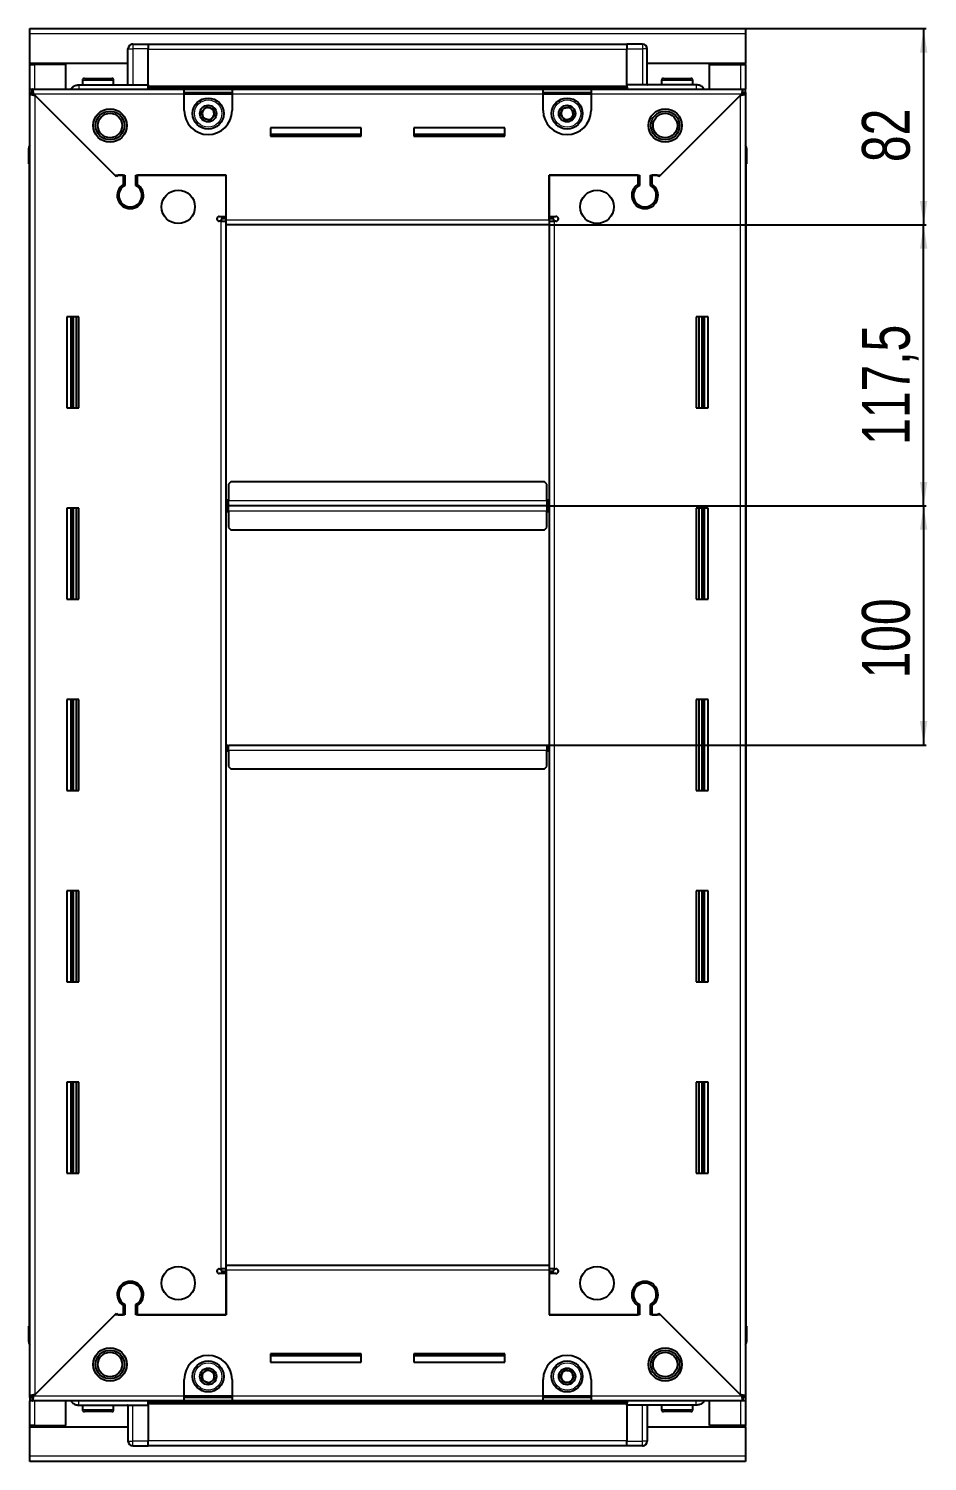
# Model space of a CAD drawing. Header units: millimetres. Extents: x 1014 to 3205, y -921 to 1134.
# Drawn here: x 2829 to 3205, y 394 to 993 of the extents above; entities that cross this region are included whole.
import ezdxf

# ---------------------------------------------------------------- set-up
doc = ezdxf.new("R2010")
doc.units = ezdxf.units.MM
doc.layers.add('FORMAT', color=7, linetype='Continuous')
doc.styles.add('SLDTEXTSTYLE0', font='TXT', dxfattribs={"width": 0.75})
doc.dimstyles.new('SLDDIMSTYLE0', dxfattribs={"dimtxt": 20, "dimasz": 10, "dimexe": 0, "dimexo": 0.0625, "dimgap": 5, "dimtad": 2, "dimdec": 1, "dimrnd": 1e-09, "dimzin": 12, "dimdsep": 46, "dimtxsty": 'SLDTEXTSTYLE0', "dimsah": 1, "dimcen": 0.09, "dimadec": 0, "dimazin": 3, "dimtfac": 1, "dimtofl": 0, "dimtmove": 0, "dimatfit": 3, "dimfxl": 0, "dimfrac": 2, "dimtolj": 1, "dimtzin": 12, "dimarcsym": 0})

# ---------------------------------------------------------------- blocks, each defined once
blk = doc.blocks.new('_D_5')
at = {"layer": 'FORMAT'}
for p, q in [((3128.5, 993.07), (3203.99, 993.07)), ((3202.99, 993.07), (3202.99, 911.07)), ((3046.5, 911.07), (3203.99, 911.07))]:
    blk.add_line(p, q, dxfattribs=at)
for points in [[(3202.99, 993.07), (3201.45, 983.07), (3204.53, 983.07)], [(3202.99, 911.07), (3204.53, 921.07), (3201.45, 921.07)]]:
    blk.add_solid(points, dxfattribs=at)
at = {"layer": 'FORMAT', "insert": (3177.21, 937.29), "char_height": 20, "attachment_point": 1, "rotation": 90, "style": 'SLDTEXTSTYLE0'}
blk.add_mtext('82', dxfattribs=at)
blk = doc.blocks.new('_D_6')
at = {"layer": 'FORMAT'}
for p, q in [((3046.5, 911.07), (3203.99, 911.07)), ((3202.99, 793.57), (3202.99, 911.07)), ((3045.5, 793.57), (3203.99, 793.57))]:
    blk.add_line(p, q, dxfattribs=at)
for points in [[(3202.99, 911.07), (3201.45, 901.07), (3204.53, 901.07)], [(3202.99, 793.57), (3204.53, 803.57), (3201.45, 803.57)]]:
    blk.add_solid(points, dxfattribs=at)
at = {"layer": 'FORMAT', "insert": (3177.21, 819.07), "char_height": 20, "attachment_point": 1, "rotation": 90, "style": 'SLDTEXTSTYLE0'}
blk.add_mtext('117,5', dxfattribs=at)
blk = doc.blocks.new('_D_7')
at = {"layer": 'FORMAT'}
for p, q in [((3045.5, 793.57), (3203.99, 793.57)), ((3202.99, 793.57), (3202.99, 693.57)), ((3045.5, 693.57), (3203.99, 693.57))]:
    blk.add_line(p, q, dxfattribs=at)
for points in [[(3202.99, 793.57), (3201.45, 783.57), (3204.53, 783.57)], [(3202.99, 693.57), (3204.53, 703.57), (3201.45, 703.57)]]:
    blk.add_solid(points, dxfattribs=at)
at = {"layer": 'FORMAT', "insert": (3177.21, 721.4), "char_height": 20, "attachment_point": 1, "rotation": 90, "style": 'SLDTEXTSTYLE0'}
blk.add_mtext('100', dxfattribs=at)

msp = doc.modelspace()

# ---------------------------------------------------------------- linework, layer by layer
at = {"color": 7, "linetype": 'Continuous', "lineweight": 25}
for p, q in [((2829.49, 990.97), (2829.49, 993.07)), ((2829.49, 993.07), (3128.49, 993.07)), ((2829.49, 978.57), (2829.49, 990.97)), ((3128.49, 993.07), (3128.49, 990.97)), ((3128.49, 990.97), (3128.49, 978.57)), ((2870.49, 969.57), (2870.49, 984.57)), ((2871.17, 986.07), (2871.17, 986.07)), ((2872.49, 986.57), (2878.99, 986.57)), ((2872.49, 986.57), (2878.99, 986.57)), ((2878.99, 986.57), (2878.99, 986.57)), ((2878.99, 986.57), (2878.99, 986.57)), ((2878.99, 986.57), (2878.99, 984.57)), ((3078.99, 986.42), (2878.99, 986.42)), ((2878.99, 969.57), (2878.99, 984.57)), ((3078.99, 986.57), (3078.99, 986.57)), ((3085.49, 986.57), (3078.99, 986.57)), ((3085.49, 986.57), (3078.99, 986.57)), ((3078.99, 986.57), (3078.99, 984.57)), ((3078.99, 969.57), (3078.99, 984.57)), ((3087.49, 984.57), (3087.49, 984.57)), ((3087.49, 969.57), (3087.49, 984.57)), ((2870.49, 978.57), (2829.49, 978.57)), ((2829.49, 978.07), (2829.49, 978.57)), ((2829.49, 967.82), (2829.49, 978.07)), ((2829.49, 978.07), (2831.59, 978.07)), ((2830.99, 978.07), (2830.99, 978.57)), ((2844.49, 978.07), (2831.59, 978.07)), ((2844.49, 967.82), (2844.49, 978.07)), ((3128.49, 978.57), (3087.49, 978.57)), ((3113.49, 978.07), (3126.39, 978.07)), ((3113.49, 967.82), (3113.49, 978.07)), ((3126.39, 978.07), (3128.49, 978.07)), ((3126.99, 978.07), (3126.99, 978.57)), ((3128.49, 978.07), (3128.49, 978.57)), ((3128.49, 978.07), (3128.49, 967.82)), ((2851.49, 971.47), (2851.49, 969.57)), ((2852.29, 972.27), (2863.69, 972.27)), ((2864.49, 969.57), (2864.49, 971.47)), ((3093.49, 971.47), (3093.49, 969.57)), ((3094.29, 972.27), (3105.69, 972.27)), ((3106.49, 969.57), (3106.49, 971.47)), ((2829.49, 966.32), (2829.49, 967.82)), ((2829.49, 967.82), (2830.49, 967.82)), ((2829.49, 965.82), (2829.49, 966.32)), ((2829.49, 966.32), (2830.49, 966.32)), ((2829.49, 421.32), (2829.49, 965.82)), ((2830.99, 965.82), (2829.49, 965.82)), ((2830.49, 967.82), (2893.99, 967.82)), ((2830.49, 966.32), (2830.49, 967.82)), ((2831.09, 965.72), (2864.99, 931.82)), ((2865.69, 931.12), (2831.59, 965.22)), ((2849.99, 969.57), (2878.99, 969.57)), ((2878.91, 967.82), (2878.99, 969.54)), ((2878.99, 969.57), (2878.99, 969.07)), ((2878.99, 968.42), (3078.99, 968.42)), ((2893.99, 965.72), (2893.99, 967.82)), ((2893.99, 967.82), (2913.99, 967.82)), ((2893.99, 966.32), (2913.99, 966.32)), ((2893.99, 958.82), (2893.99, 965.72)), ((2913.99, 967.82), (2913.99, 965.72)), ((2913.99, 967.82), (3043.99, 967.82)), ((2913.99, 965.72), (2913.99, 958.82)), ((3043.99, 965.72), (3043.99, 967.82)), ((3043.99, 967.82), (3063.99, 967.82)), ((3043.99, 966.32), (3063.99, 966.32)), ((3043.99, 958.82), (3043.99, 965.72)), ((3063.99, 967.82), (3127.49, 967.82)), ((3063.99, 967.82), (3063.99, 965.72)), ((3063.99, 965.72), (3063.99, 958.82)), ((3078.99, 969.57), (3078.99, 969.07)), ((3107.99, 969.57), (3078.99, 969.57)), ((3078.99, 969.54), (3079.06, 967.82)), ((3126.39, 965.22), (3092.29, 931.12)), ((3092.99, 931.82), (3126.89, 965.72)), ((3126.99, 965.82), (3128.49, 965.82)), ((3127.49, 966.32), (3127.49, 967.82)), ((3127.49, 967.82), (3128.49, 967.82)), ((3127.49, 966.32), (3128.49, 966.32)), ((3128.49, 966.32), (3128.49, 967.82)), ((3128.49, 966.32), (3128.49, 965.82)), ((3128.49, 965.82), (3128.49, 421.32)), ((2967.99, 951.57), (2929.99, 951.57)), ((2929.99, 951.57), (2929.99, 948.07)), ((2967.99, 948.82), (2929.99, 948.82)), ((2929.99, 948.07), (2967.99, 948.07)), ((2967.99, 948.07), (2967.99, 951.57)), ((3027.99, 951.57), (2989.99, 951.57)), ((2989.99, 951.57), (2989.99, 948.07)), ((3027.99, 948.82), (2989.99, 948.82)), ((2989.99, 948.07), (3027.99, 948.07)), ((3027.99, 948.07), (3027.99, 951.57)), ((2828.99, 943.07), (2828.99, 936.57)), ((2828.99, 936.57), (2828.99, 943.07)), ((3128.49, 944.39), (3128.49, 944.39)), ((3128.99, 943.07), (3128.99, 936.57)), ((3128.99, 936.57), (3128.99, 943.07)), ((2828.99, 936.57), (2828.99, 936.57)), ((2829.49, 936.57), (2828.99, 936.57)), ((2829.14, 936.57), (2829.14, 450.57)), ((3128.49, 936.57), (3128.99, 936.57)), ((3128.84, 450.57), (3128.84, 936.57)), ((3128.99, 936.57), (3128.99, 936.57)), ((3128.99, 936.57), (3128.99, 936.57)), ((2864.99, 931.82), (2869.19, 931.82)), ((2866.39, 931.82), (2865.69, 931.12)), ((2868.49, 931.82), (2866.39, 931.82)), ((2868.49, 931.82), (2868.49, 927.93)), ((2869.19, 931.82), (2869.19, 927.53)), ((2873.79, 931.82), (2911.49, 931.82)), ((2873.79, 927.53), (2873.79, 931.82)), ((2874.49, 927.93), (2874.49, 931.82)), ((2911.49, 931.82), (2874.49, 931.82)), ((2911.49, 914.57), (2911.49, 931.82)), ((2911.49, 913.17), (2911.49, 931.82)), ((3046.49, 931.82), (3046.49, 914.57)), ((3083.49, 931.82), (3046.49, 931.82)), ((3046.49, 931.82), (3084.19, 931.82)), ((3046.49, 913.17), (3046.49, 931.82)), ((3083.49, 931.82), (3083.49, 927.93)), ((3084.19, 931.82), (3084.19, 927.53)), ((3088.79, 931.82), (3092.99, 931.82)), ((3088.79, 927.53), (3088.79, 931.82)), ((3091.59, 931.82), (3089.49, 931.82)), ((3089.49, 927.93), (3089.49, 931.82)), ((3092.29, 931.12), (3091.59, 931.82)), ((2869.49, 918.96), (2869.49, 918.2)), ((3088.49, 918.96), (3088.49, 918.2)), ((2908.64, 914.57), (2911.49, 914.57)), ((2909.39, 912.57), (2908.64, 912.57)), ((2909.39, 912.57), (2911.49, 912.57)), ((2911.49, 913.57), (2909.49, 913.57)), ((2909.49, 913.57), (2909.49, 912.57)), ((2911.49, 911.07), (2911.49, 913.17)), ((2911.49, 476.07), (2911.49, 911.07)), ((3046.49, 911.07), (2911.49, 911.07)), ((3046.49, 914.57), (3049.34, 914.57)), ((3048.49, 913.57), (3046.49, 913.57)), ((3046.49, 913.17), (3046.49, 911.07)), ((3046.49, 912.57), (3048.59, 912.57)), ((3046.49, 911.07), (3046.49, 476.07)), ((3048.49, 912.57), (3048.49, 913.57)), ((3049.34, 912.57), (3048.59, 912.57)), ((2849.99, 872.57), (2844.99, 872.57)), ((2844.99, 872.57), (2844.99, 834.57)), ((2847.14, 834.57), (2847.14, 872.57)), ((2848.93, 834.57), (2848.93, 872.57)), ((2848.97, 834.57), (2848.97, 872.57)), ((2849.99, 834.57), (2849.99, 872.57)), ((3107.99, 872.57), (3107.99, 834.57)), ((3112.99, 872.57), (3107.99, 872.57)), ((3109.01, 872.57), (3109.01, 834.57)), ((3109.05, 872.57), (3109.05, 834.57)), ((3110.84, 872.57), (3110.84, 834.57)), ((3112.99, 834.57), (3112.99, 872.57)), ((2844.99, 834.57), (2849.99, 834.57)), ((3107.99, 834.57), (3112.99, 834.57)), ((2913.49, 803.57), (2912.49, 802.57)), ((3044.49, 803.57), (2913.49, 803.57)), ((3045.49, 802.57), (3044.49, 803.57)), ((2912.49, 802.57), (2912.49, 795.67)), ((3045.49, 795.67), (3045.49, 802.57)), ((2849.99, 792.57), (2844.99, 792.57)), ((2844.99, 792.57), (2844.99, 754.57)), ((2847.14, 754.57), (2847.14, 792.57)), ((2848.93, 754.57), (2848.93, 792.57)), ((2848.97, 754.57), (2848.97, 792.57)), ((2849.99, 754.57), (2849.99, 792.57)), ((2912.24, 793.57), (2911.49, 793.57)), ((2912.49, 796.42), (2912.24, 796.42)), ((2912.24, 796.42), (2912.24, 793.57)), ((2912.24, 793.57), (2912.24, 790.72)), ((2912.24, 790.72), (2912.49, 790.72)), ((2912.49, 793.57), (2912.49, 795.67)), ((3045.49, 793.57), (2912.49, 793.57)), ((2912.49, 791.47), (2912.49, 793.57)), ((2912.49, 791.47), (2912.49, 784.57)), ((3045.74, 796.42), (3045.49, 796.42)), ((3045.49, 795.67), (3045.49, 793.57)), ((3045.49, 793.57), (3045.49, 791.47)), ((3045.49, 784.57), (3045.49, 791.47)), ((3045.49, 790.72), (3045.74, 790.72)), ((3045.74, 793.57), (3045.74, 796.42)), ((3046.49, 793.57), (3045.74, 793.57)), ((3045.74, 790.72), (3045.74, 793.57)), ((3107.99, 792.57), (3107.99, 754.57)), ((3112.99, 792.57), (3107.99, 792.57)), ((3109.01, 792.57), (3109.01, 754.57)), ((3109.05, 792.57), (3109.05, 754.57)), ((3110.84, 792.57), (3110.84, 754.57)), ((3112.99, 754.57), (3112.99, 792.57)), ((2912.49, 784.57), (2913.49, 783.57)), ((2913.49, 783.57), (3044.49, 783.57)), ((3044.49, 783.57), (3045.49, 784.57)), ((2844.99, 754.57), (2849.99, 754.57)), ((3107.99, 754.57), (3112.99, 754.57)), ((2849.99, 712.57), (2844.99, 712.57)), ((2844.99, 712.57), (2844.99, 674.57)), ((2847.14, 674.57), (2847.14, 712.57)), ((2848.93, 674.57), (2848.93, 712.57)), ((2848.97, 674.57), (2848.97, 712.57)), ((2849.99, 674.57), (2849.99, 712.57)), ((3107.99, 712.57), (3107.99, 674.57)), ((3112.99, 712.57), (3107.99, 712.57)), ((3109.01, 712.57), (3109.01, 674.57)), ((3109.05, 712.57), (3109.05, 674.57)), ((3110.84, 712.57), (3110.84, 674.57)), ((3112.99, 674.57), (3112.99, 712.57)), ((2911.49, 693.57), (2912.24, 693.57)), ((2912.24, 693.57), (2912.24, 690.72)), ((2912.24, 690.72), (2912.49, 690.72)), ((2912.49, 693.57), (3045.49, 693.57)), ((2912.49, 691.47), (2912.49, 693.57)), ((2912.49, 691.47), (2912.49, 684.57)), ((3045.49, 693.57), (3045.49, 691.47)), ((3045.49, 684.57), (3045.49, 691.47)), ((3045.49, 690.72), (3045.74, 690.72)), ((3045.74, 690.72), (3045.74, 693.57)), ((3045.74, 693.57), (3046.49, 693.57)), ((2912.49, 684.57), (2913.49, 683.57)), ((2913.49, 683.57), (3044.49, 683.57)), ((3044.49, 683.57), (3045.49, 684.57)), ((2844.99, 674.57), (2849.99, 674.57)), ((3107.99, 674.57), (3112.99, 674.57)), ((2849.99, 632.57), (2844.99, 632.57)), ((2844.99, 632.57), (2844.99, 594.57)), ((2847.14, 594.57), (2847.14, 632.57)), ((2848.93, 594.57), (2848.93, 632.57)), ((2848.97, 594.57), (2848.97, 632.57)), ((2849.99, 594.57), (2849.99, 632.57)), ((3107.99, 632.57), (3107.99, 594.57)), ((3112.99, 632.57), (3107.99, 632.57)), ((3109.01, 632.57), (3109.01, 594.57)), ((3109.05, 632.57), (3109.05, 594.57)), ((3110.84, 632.57), (3110.84, 594.57)), ((3112.99, 594.57), (3112.99, 632.57)), ((2844.99, 594.57), (2849.99, 594.57)), ((3107.99, 594.57), (3112.99, 594.57)), ((2849.99, 552.57), (2844.99, 552.57)), ((2844.99, 552.57), (2844.99, 514.57)), ((2847.14, 514.57), (2847.14, 552.57)), ((2848.93, 514.57), (2848.93, 552.57)), ((2848.97, 514.57), (2848.97, 552.57)), ((2849.99, 514.57), (2849.99, 552.57)), ((3107.99, 552.57), (3107.99, 514.57)), ((3112.99, 552.57), (3107.99, 552.57)), ((3109.01, 552.57), (3109.01, 514.57)), ((3109.05, 552.57), (3109.05, 514.57)), ((3110.84, 552.57), (3110.84, 514.57)), ((3112.99, 514.57), (3112.99, 552.57)), ((2844.99, 514.57), (2849.99, 514.57)), ((3107.99, 514.57), (3112.99, 514.57)), ((2908.64, 474.57), (2909.39, 474.57)), ((2911.49, 474.57), (2909.39, 474.57)), ((2909.49, 474.57), (2909.49, 473.57)), ((2909.49, 473.57), (2911.49, 473.57)), ((2911.49, 473.97), (2911.49, 476.07)), ((2911.49, 476.07), (3046.49, 476.07)), ((2911.49, 473.97), (2911.49, 455.32)), ((3046.49, 476.07), (3046.49, 473.97)), ((3048.59, 474.57), (3046.49, 474.57)), ((3046.49, 473.97), (3046.49, 455.32)), ((3046.49, 473.57), (3048.49, 473.57)), ((3048.49, 473.57), (3048.49, 474.57)), ((3048.59, 474.57), (3049.34, 474.57)), ((2869.49, 468.94), (2869.49, 468.18)), ((2911.49, 472.57), (2908.64, 472.57)), ((2911.49, 455.32), (2911.49, 472.57)), ((3046.49, 472.57), (3046.49, 455.32)), ((3049.34, 472.57), (3046.49, 472.57)), ((3088.49, 468.94), (3088.49, 468.18)), ((2864.99, 455.32), (2831.09, 421.42)), ((2831.59, 421.92), (2865.69, 456.02)), ((2869.19, 455.32), (2864.99, 455.32)), ((2865.69, 456.02), (2866.39, 455.32)), ((2866.39, 455.32), (2868.49, 455.32)), ((2868.49, 459.21), (2868.49, 455.32)), ((2869.19, 459.61), (2869.19, 455.32)), ((2873.79, 455.32), (2873.79, 459.61)), ((2911.49, 455.32), (2873.79, 455.32)), ((2874.49, 455.32), (2874.49, 459.21)), ((2874.49, 455.32), (2911.49, 455.32)), ((3046.49, 455.32), (3083.49, 455.32)), ((3084.19, 455.32), (3046.49, 455.32)), ((3083.49, 459.21), (3083.49, 455.32)), ((3084.19, 459.61), (3084.19, 455.32)), ((3088.79, 455.32), (3088.79, 459.61)), ((3092.99, 455.32), (3088.79, 455.32)), ((3089.49, 455.32), (3089.49, 459.21)), ((3089.49, 455.32), (3091.59, 455.32)), ((3091.59, 455.32), (3092.29, 456.02)), ((3092.29, 456.02), (3126.39, 421.92)), ((3126.89, 421.42), (3092.99, 455.32)), ((2828.99, 444.07), (2828.99, 450.57)), ((2828.99, 450.57), (2828.99, 450.57)), ((2828.99, 450.57), (2828.99, 450.57)), ((2828.99, 450.57), (2828.99, 444.07)), ((2829.49, 450.57), (2828.99, 450.57)), ((3128.49, 450.57), (3128.99, 450.57)), ((3128.99, 450.57), (3128.99, 450.57)), ((3128.99, 444.07), (3128.99, 450.57)), ((3128.99, 450.57), (3128.99, 444.07)), ((2829.49, 442.75), (2829.49, 442.75)), ((2967.99, 439.07), (2929.99, 439.07)), ((2929.99, 439.07), (2929.99, 435.57)), ((2929.99, 438.32), (2967.99, 438.32)), ((2967.99, 435.57), (2967.99, 439.07)), ((3027.99, 439.07), (2989.99, 439.07)), ((2989.99, 439.07), (2989.99, 435.57)), ((2989.99, 438.32), (3027.99, 438.32)), ((3027.99, 435.57), (3027.99, 439.07)), ((2929.99, 435.57), (2967.99, 435.57)), ((2989.99, 435.57), (3027.99, 435.57)), ((2893.99, 421.42), (2893.99, 428.32)), ((2913.99, 428.32), (2913.99, 421.42)), ((3043.99, 421.42), (3043.99, 428.32)), ((3063.99, 428.32), (3063.99, 421.42)), ((2829.49, 420.82), (2829.49, 421.32)), ((2830.99, 421.32), (2829.49, 421.32)), ((2829.49, 420.82), (2829.49, 419.32)), ((2830.49, 420.82), (2829.49, 420.82)), ((2829.49, 409.07), (2829.49, 419.32)), ((2830.49, 419.32), (2829.49, 419.32)), ((2830.49, 420.82), (2830.49, 419.32)), ((2893.99, 419.32), (2830.49, 419.32)), ((2844.49, 409.07), (2844.49, 419.32)), ((2878.99, 417.6), (2878.91, 419.32)), ((2893.99, 419.32), (2893.99, 421.42)), ((2913.99, 420.82), (2893.99, 420.82)), ((2913.99, 419.32), (2893.99, 419.32)), ((2913.99, 421.42), (2913.99, 419.32)), ((3043.99, 419.32), (2913.99, 419.32)), ((3043.99, 419.32), (3043.99, 421.42)), ((3063.99, 420.82), (3043.99, 420.82)), ((3063.99, 419.32), (3043.99, 419.32)), ((3063.99, 421.42), (3063.99, 419.32)), ((3127.49, 419.32), (3063.99, 419.32)), ((3079.06, 419.32), (3078.99, 417.6)), ((3113.49, 409.07), (3113.49, 419.32)), ((3126.99, 421.32), (3128.49, 421.32)), ((3127.49, 420.82), (3127.49, 419.32)), ((3128.49, 420.82), (3127.49, 420.82)), ((3128.49, 419.32), (3127.49, 419.32)), ((3128.49, 421.32), (3128.49, 420.82)), ((3128.49, 420.82), (3128.49, 419.32)), ((3128.49, 419.32), (3128.49, 409.07)), ((2849.99, 417.57), (2878.99, 417.57)), ((2851.49, 417.57), (2851.49, 415.67)), ((2856.06, 414.87), (2852.29, 414.87)), ((2863.69, 414.87), (2856.06, 414.87)), ((2864.49, 415.67), (2864.49, 417.57)), ((2870.49, 417.57), (2870.49, 402.57)), ((3078.99, 418.72), (2878.99, 418.72)), ((2878.99, 417.57), (2878.99, 418.07)), ((2878.99, 417.57), (2878.99, 402.57)), ((3078.99, 417.57), (3078.99, 418.07)), ((3107.99, 417.57), (3078.99, 417.57)), ((3078.99, 417.57), (3078.99, 402.57)), ((3087.49, 417.57), (3087.49, 402.57)), ((3093.49, 417.57), (3093.49, 415.67)), ((3101.28, 414.87), (3094.29, 414.87)), ((3105.69, 414.87), (3101.28, 414.87)), ((3106.49, 415.67), (3106.49, 417.57)), ((2831.59, 409.07), (2829.49, 409.07)), ((2829.49, 408.57), (2829.49, 409.07)), ((2829.49, 396.17), (2829.49, 408.57)), ((2829.49, 408.57), (2870.49, 408.57)), ((2830.99, 408.57), (2830.99, 409.07)), ((2831.59, 409.07), (2844.49, 409.07)), ((3087.49, 408.57), (3128.49, 408.57)), ((3126.39, 409.07), (3113.49, 409.07)), ((3128.49, 409.07), (3126.39, 409.07)), ((3126.99, 408.57), (3126.99, 409.07)), ((3128.49, 408.57), (3128.49, 409.07)), ((3128.49, 408.57), (3128.49, 396.17)), ((2870.49, 402.57), (2870.49, 402.57)), ((2878.99, 400.57), (2878.99, 402.57)), ((3078.99, 400.57), (3078.99, 402.57)), ((2829.49, 394.07), (2829.49, 396.17)), ((2872.49, 400.57), (2878.99, 400.57)), ((2872.49, 400.57), (2878.99, 400.57)), ((2878.99, 400.72), (3078.99, 400.72)), ((2878.99, 400.57), (2878.99, 400.57)), ((3085.49, 400.57), (3078.99, 400.57)), ((3078.99, 400.57), (3078.99, 400.57)), ((3078.99, 400.57), (3078.99, 400.57)), ((3085.49, 400.57), (3078.99, 400.57)), ((3086.81, 401.07), (3086.81, 401.07)), ((3128.49, 396.17), (3128.49, 394.07)), ((3128.49, 394.07), (2829.49, 394.07))]:
    msp.add_line(p, q, dxfattribs=at)
at = {"color": 8, "linetype": 'Continuous', "lineweight": 18}
for p, q in [((3128.49, 990.97), (2829.49, 990.97)), ((2870.49, 984.57), (2872.49, 984.57)), ((2872.49, 986.57), (2872.49, 984.57)), ((2872.49, 984.57), (2872.49, 969.57)), ((2878.99, 984.57), (2872.49, 984.57)), ((3078.99, 984.42), (2878.99, 984.42)), ((3078.99, 984.57), (3085.49, 984.57)), ((3085.49, 986.57), (3085.49, 984.57)), ((3087.49, 984.57), (3085.49, 984.57)), ((3085.49, 984.57), (3085.49, 969.57)), ((2831.59, 978.07), (2831.59, 978.57)), ((2831.59, 967.82), (2831.59, 978.07)), ((3126.39, 978.57), (3126.39, 978.07)), ((3126.39, 978.07), (3126.39, 967.82)), ((2851.49, 971.47), (2864.49, 971.47)), ((3093.49, 971.47), (3106.49, 971.47)), ((2893.99, 965.72), (2831.09, 965.72)), ((2831.59, 965.22), (2831.59, 421.92)), ((3078.99, 969.07), (2878.99, 969.07)), ((3078.99, 967.84), (2878.99, 967.84)), ((2893.99, 965.72), (2913.99, 965.72)), ((3043.99, 965.72), (2913.99, 965.72)), ((3043.99, 965.72), (3063.99, 965.72)), ((3126.89, 965.72), (3063.99, 965.72)), ((3126.39, 421.92), (3126.39, 965.22)), ((2829.49, 943.07), (2828.99, 943.07)), ((3128.49, 943.07), (3128.99, 943.07)), ((2909.39, 474.57), (2909.39, 912.57)), ((2911.49, 913.17), (3046.49, 913.17)), ((3048.59, 912.57), (3048.59, 474.57)), ((2846.49, 872.57), (2846.49, 834.57)), ((2847.73, 872.57), (2847.73, 834.57)), ((3110.25, 834.57), (3110.25, 872.57)), ((3111.49, 834.57), (3111.49, 872.57)), ((2846.49, 792.57), (2846.49, 754.57)), ((2847.73, 792.57), (2847.73, 754.57)), ((3045.49, 795.67), (2912.49, 795.67)), ((2912.49, 791.47), (3045.49, 791.47)), ((3110.25, 754.57), (3110.25, 792.57)), ((3111.49, 754.57), (3111.49, 792.57)), ((2846.49, 712.57), (2846.49, 674.57)), ((2847.73, 712.57), (2847.73, 674.57)), ((3110.25, 674.57), (3110.25, 712.57)), ((3111.49, 674.57), (3111.49, 712.57)), ((2912.49, 691.47), (3045.49, 691.47)), ((2846.49, 632.57), (2846.49, 594.57)), ((2847.73, 632.57), (2847.73, 594.57)), ((3110.25, 594.57), (3110.25, 632.57)), ((3111.49, 594.57), (3111.49, 632.57)), ((2846.49, 552.57), (2846.49, 514.57)), ((2847.73, 552.57), (2847.73, 514.57)), ((3110.25, 514.57), (3110.25, 552.57)), ((3111.49, 514.57), (3111.49, 552.57)), ((3046.49, 473.97), (2911.49, 473.97)), ((2829.49, 444.07), (2828.99, 444.07)), ((3128.49, 444.07), (3128.99, 444.07)), ((2831.09, 421.42), (2893.99, 421.42)), ((2831.59, 409.07), (2831.59, 419.32)), ((2878.99, 419.31), (3078.99, 419.31)), ((2913.99, 421.42), (2893.99, 421.42)), ((2913.99, 421.42), (3043.99, 421.42)), ((3063.99, 421.42), (3043.99, 421.42)), ((3063.99, 421.42), (3126.89, 421.42)), ((3126.39, 419.32), (3126.39, 409.07)), ((2855.79, 415.67), (2851.49, 415.67)), ((2864.49, 415.67), (2855.79, 415.67)), ((2872.49, 402.57), (2872.49, 417.57)), ((2878.99, 418.07), (3078.99, 418.07)), ((3085.49, 402.57), (3085.49, 417.57)), ((3101.46, 415.67), (3093.49, 415.67)), ((3106.49, 415.67), (3101.46, 415.67)), ((2831.59, 408.57), (2831.59, 409.07)), ((3126.39, 409.07), (3126.39, 408.57)), ((2870.49, 402.57), (2872.49, 402.57)), ((2872.49, 400.57), (2872.49, 402.57)), ((2878.99, 402.57), (2872.49, 402.57)), ((2878.99, 402.72), (3078.99, 402.72)), ((3078.99, 402.57), (3085.49, 402.57)), ((3087.49, 402.57), (3085.49, 402.57)), ((3085.49, 400.57), (3085.49, 402.57)), ((3128.49, 396.17), (2829.49, 396.17))]:
    msp.add_line(p, q, dxfattribs=at)
at = {"color": 7, "linetype": 'Continuous', "lineweight": 25}
for centre, radius in [((2862.99, 952.57), 7), ((2862.99, 952.57), 6.03), ((2903.99, 957.57), 6.5), ((2903.99, 957.57), 3.46), ((3053.99, 957.57), 6.5), ((3053.99, 957.57), 3.46), ((3094.99, 952.57), 7), ((3094.99, 952.57), 6.02), ((2862.99, 952.57), 5.1), ((3094.99, 952.57), 5.1), ((2891.49, 918.57), 7), ((3066.49, 918.57), 7), ((2891.49, 468.57), 7), ((3066.49, 468.57), 7), ((2862.99, 434.57), 7), ((2862.99, 434.57), 6.03), ((2862.99, 434.57), 5.1), ((3094.99, 434.57), 7), ((3094.99, 434.57), 6.03), ((3094.99, 434.57), 5.1), ((2903.99, 429.57), 6.5), ((2903.99, 429.57), 3.46), ((3053.99, 429.57), 6.5), ((3053.99, 429.57), 3.46)]:
    msp.add_circle(centre, radius, dxfattribs=at)
at = {"color": 8, "linetype": 'Continuous', "lineweight": 18}
for centre in [(2903.99, 957.57), (3053.99, 957.57), (2903.99, 429.57), (3053.99, 429.57)]:
    msp.add_circle(centre, 5.7, dxfattribs=at)
at = {"color": 7, "linetype": 'Continuous', "lineweight": 25}
for centre, radius, start, end in [((2872.49, 984.57), 2, 90, 180), ((2872.49, 984.57), 2, 123.94202, 131.40962), ((2872.49, 984.57), 2, 90, 108.58003), ((3085.49, 984.57), 2, 0, 90), ((3085.49, 984.57), 2, 0, 90), ((2852.29, 971.47), 0.8, 90, 180), ((2863.69, 971.47), 0.8, 0, 90), ((3094.29, 971.47), 0.8, 90, 180), ((3105.69, 971.47), 0.8, 0, 90), ((2870.29, 969.77), 0.2, 270, 0), ((3087.69, 969.77), 0.2, 180, 270), ((2903.99, 958.82), 10, 180, 270), ((2903.99, 957.57), 2.5, 134.01559, 194.01559), ((2903.99, 957.57), 2.5, 74.01559, 134.01559), ((2903.99, 958.82), 10, 270, 0), ((2903.99, 957.57), 2.5, 14.01559, 74.01559), ((3053.99, 958.82), 10, 180, 270), ((3053.99, 957.57), 2.5, 160.11158, 220.11158), ((3053.99, 957.57), 2.5, 100.11158, 160.11158), ((3053.99, 957.57), 2.5, 40.11158, 100.11158), ((3053.99, 958.82), 10, 270, 0), ((3053.99, 957.57), 2.5, 340.11158, 40.11158), ((2903.99, 957.57), 2.5, 194.01559, 254.01559), ((2903.99, 957.57), 2.5, 254.01559, 314.01559), ((2903.99, 957.57), 2.5, 314.01559, 14.01559), ((3053.99, 957.57), 2.5, 220.11158, 280.11158), ((3053.99, 957.57), 2.5, 280.11158, 340.11158), ((2830.99, 943.07), 2, 138.59038, 180), ((3126.99, 943.07), 2, 33.78451, 41.40962), ((3126.99, 943.07), 2, 0, 41.39416), ((3126.99, 943.07), 2, 0, 19.56674), ((2871.49, 923.32), 5.5, 123.05573, 56.94427), ((2871.49, 923.32), 4.8, 118.63099, 61.36901), ((3086.49, 923.32), 5.5, 123.05573, 56.94427), ((3086.49, 923.32), 4.8, 118.63099, 61.36901), ((2908.64, 913.57), 1, 90, 270), ((3049.34, 913.57), 1, 270, 90), ((2908.64, 473.57), 1, 90, 270), ((3049.34, 473.57), 1, 270, 90), ((2871.49, 463.82), 5.5, 303.05573, 236.94427), ((2871.49, 463.82), 4.8, 298.63099, 241.36901), ((3086.49, 463.82), 5.5, 303.05573, 236.94427), ((3086.49, 463.82), 4.8, 298.63099, 241.36901), ((2830.99, 444.07), 2, 180, 199.56674), ((2830.99, 444.07), 2, 180, 221.39416), ((3126.99, 444.07), 2, 318.59038, 0), ((2830.99, 444.07), 2, 213.78451, 221.40962), ((2903.99, 428.32), 10, 90, 180), ((2903.99, 428.32), 10, 0, 90), ((3053.99, 428.32), 10, 90, 180), ((3053.99, 428.32), 10, 0, 90), ((2903.99, 429.57), 2.5, 127.47401, 187.47401), ((2903.99, 429.57), 2.5, 67.47401, 127.47401), ((2903.99, 429.57), 2.5, 7.47401, 67.47401), ((3053.99, 429.57), 2.5, 87.04236, 147.04236), ((3053.99, 429.57), 2.5, 27.04236, 87.04236), ((2903.99, 429.57), 2.5, 187.47401, 247.47401), ((2903.99, 429.57), 2.5, 247.47401, 307.47401), ((2903.99, 429.57), 2.5, 307.47401, 7.47401), ((3053.99, 429.57), 2.5, 147.04236, 207.04236), ((3053.99, 429.57), 2.5, 207.04236, 267.04236), ((3053.99, 429.57), 2.5, 267.04236, 327.04236), ((3053.99, 429.57), 2.5, 327.04236, 27.04236), ((2852.29, 415.67), 0.8, 180, 270), ((2863.69, 415.67), 0.8, 270, 360), ((2870.29, 417.37), 0.2, 0, 90), ((3087.69, 417.37), 0.2, 90, 180), ((3094.29, 415.67), 0.8, 180, 270), ((3105.69, 415.67), 0.8, 270, 360), ((2872.49, 402.57), 2, 180, 270), ((2872.49, 402.57), 2, 180, 270), ((3085.49, 402.57), 2, 270, 0), ((3085.49, 402.57), 2, 270, 288.58003), ((3085.49, 402.57), 2, 303.94202, 311.40962)]:
    msp.add_arc(centre, radius, start, end, dxfattribs=at)
for points, knots in [([(2829.49, 965.82), (2829.52, 965.78), (2829.57, 965.69), (2829.96, 965.55), (2830.52, 965.42), (2831.1, 965.31), (2831.46, 965.24), (2831.59, 965.22)], [0, 0, 0, 0, 0.230255, 0.448522, 0.666786, 0.88505, 1, 1, 1, 1]), ([(2831.09, 965.72), (2831.04, 965.97), (2830.95, 966.47), (2830.82, 967.11), (2830.69, 967.57), (2830.58, 967.79), (2830.51, 967.81), (2830.49, 967.82)], [0, 0, 0, 0, 0.230255, 0.448522, 0.666786, 0.88505, 1, 1, 1, 1]), ([(2846.77, 967.82), (2846.89, 968.02), (2847.28, 968.67), (2848.44, 969.38), (2849.47, 969.51), (2849.99, 969.57)], [0, 0, 0, 0, 0.18225, 0.591125, 1, 1, 1, 1]), ([(2878.99, 969.57), (2878.99, 969.53), (2878.99, 969.46), (2878.99, 968.84), (2878.99, 968.28), (2878.99, 967.91), (2878.99, 967.9)], [0, 0, 0, 0, 0.330266, 0.660532, 0.990799, 1, 1, 1, 1]), ([(3078.99, 969.57), (3078.99, 969.53), (3078.99, 969.46), (3078.99, 968.84), (3078.99, 968.28), (3078.99, 967.91), (3078.99, 967.9)], [0, 0, 0, 0, 0.330266, 0.660532, 0.990799, 1, 1, 1, 1]), ([(3111.2, 967.82), (3111.08, 968.02), (3110.7, 968.67), (3109.54, 969.38), (3108.51, 969.51), (3107.99, 969.57)], [0, 0, 0, 0, 0.18225, 0.591125, 1, 1, 1, 1]), ([(3126.39, 965.22), (3126.64, 965.27), (3127.14, 965.36), (3127.78, 965.49), (3128.24, 965.62), (3128.46, 965.73), (3128.48, 965.8), (3128.49, 965.82)], [0, 0, 0, 0, 0.230255, 0.448522, 0.666786, 0.88505, 1, 1, 1, 1]), ([(3127.49, 967.82), (3127.44, 967.79), (3127.35, 967.74), (3127.22, 967.35), (3127.09, 966.79), (3126.98, 966.21), (3126.91, 965.85), (3126.89, 965.72)], [0, 0, 0, 0, 0.2302553, 0.4485219, 0.6667858, 0.8850496, 1, 1, 1, 1]), ([(2901.21, 958.37), (2901.59, 958.72), (2902.28, 959.39), (2902.97, 960.06), (2903.29, 960.37)], [0, 0, 0, 0, 0.5346859, 1, 1, 1, 1]), ([(2903.29, 960.37), (2903.79, 960.23), (2904.71, 959.96), (2905.64, 959.7), (2906.07, 959.58)], [0, 0, 0, 0, 0.534686, 1, 1, 1, 1]), ([(2906.07, 959.58), (2906.1, 959.46), (2906.24, 958.87), (2906.48, 957.91), (2906.68, 957.11), (2906.76, 956.78)], [0, 0, 0, 0, 0.133125, 0.637099, 1, 1, 1, 1]), ([(3051.15, 957.06), (3051.19, 957.18), (3051.39, 957.74), (3051.73, 958.68), (3052.01, 959.45), (3052.13, 959.78)], [0, 0, 0, 0, 0.133125, 0.637099, 1, 1, 1, 1]), ([(3052.13, 959.78), (3052.64, 959.87), (3053.59, 960.04), (3054.53, 960.21), (3054.97, 960.29)], [0, 0, 0, 0, 0.534686, 1, 1, 1, 1]), ([(3054.97, 960.29), (3055.3, 959.89), (3055.93, 959.15), (3056.54, 958.42), (3056.83, 958.08)], [0, 0, 0, 0, 0.534686, 1, 1, 1, 1]), ([(2901.91, 955.57), (2901.83, 955.9), (2901.63, 956.7), (2901.39, 957.66), (2901.24, 958.24), (2901.21, 958.37)], [0, 0, 0, 0, 0.362901, 0.866875, 1, 1, 1, 1]), ([(2904.69, 954.77), (2904.19, 954.91), (2903.27, 955.18), (2902.34, 955.44), (2901.91, 955.57)], [0, 0, 0, 0, 0.534686, 1, 1, 1, 1]), ([(2906.76, 956.78), (2906.39, 956.42), (2905.7, 955.75), (2905.01, 955.08), (2904.69, 954.77)], [0, 0, 0, 0, 0.534686, 1, 1, 1, 1]), ([(3053.01, 954.86), (3052.68, 955.25), (3052.05, 955.99), (3051.44, 956.72), (3051.15, 957.06)], [0, 0, 0, 0, 0.534686, 1, 1, 1, 1]), ([(3055.85, 955.36), (3055.34, 955.27), (3054.39, 955.1), (3053.45, 954.93), (3053.01, 954.86)], [0, 0, 0, 0, 0.534686, 1, 1, 1, 1]), ([(3056.83, 958.08), (3056.71, 957.75), (3056.43, 956.98), (3056.1, 956.04), (3055.89, 955.48), (3055.85, 955.36)], [0, 0, 0, 0, 0.362901, 0.866875, 1, 1, 1, 1]), ([(2901.32, 430.68), (2901.42, 430.75), (2901.9, 431.12), (2902.69, 431.72), (2903.34, 432.22), (2903.61, 432.43)], [0, 0, 0, 0, 0.133125, 0.637099, 1, 1, 1, 1]), ([(2903.61, 432.43), (2904.09, 432.24), (2904.98, 431.87), (2905.87, 431.5), (2906.28, 431.33)], [0, 0, 0, 0, 0.534686, 1, 1, 1, 1]), ([(2906.28, 431.33), (2906.35, 430.82), (2906.47, 429.86), (2906.6, 428.91), (2906.66, 428.47)], [0, 0, 0, 0, 0.534686, 1, 1, 1, 1]), ([(3051.11, 429.72), (3051.39, 430.15), (3051.91, 430.96), (3052.43, 431.77), (3052.68, 432.14)], [0, 0, 0, 0, 0.534686, 1, 1, 1, 1]), ([(3052.68, 432.14), (3052.8, 432.14), (3053.4, 432.1), (3054.39, 432.05), (3055.22, 432.01), (3055.56, 431.99)], [0, 0, 0, 0, 0.133125, 0.637099, 1, 1, 1, 1]), ([(3055.56, 431.99), (3055.79, 431.53), (3056.23, 430.67), (3056.67, 429.82), (3056.87, 429.42)], [0, 0, 0, 0, 0.534686, 1, 1, 1, 1]), ([(2901.7, 427.81), (2901.63, 428.33), (2901.51, 429.28), (2901.38, 430.23), (2901.32, 430.68)], [0, 0, 0, 0, 0.534686, 1, 1, 1, 1]), ([(2904.37, 426.71), (2903.89, 426.91), (2903, 427.28), (2902.11, 427.64), (2901.7, 427.81)], [0, 0, 0, 0, 0.5346859, 1, 1, 1, 1]), ([(2906.66, 428.47), (2906.38, 428.26), (2905.73, 427.75), (2904.94, 427.15), (2904.46, 426.78), (2904.37, 426.71)], [0, 0, 0, 0, 0.362901, 0.866875, 1, 1, 1, 1]), ([(3052.42, 427.15), (3052.18, 427.61), (3051.75, 428.47), (3051.31, 429.32), (3051.11, 429.72)], [0, 0, 0, 0, 0.534686, 1, 1, 1, 1]), ([(3055.3, 427), (3054.96, 427.02), (3054.14, 427.06), (3053.14, 427.11), (3052.54, 427.14), (3052.42, 427.15)], [0, 0, 0, 0, 0.362901, 0.866875, 1, 1, 1, 1]), ([(3056.87, 429.42), (3056.59, 428.99), (3056.07, 428.18), (3055.54, 427.37), (3055.3, 427)], [0, 0, 0, 0, 0.534686, 1, 1, 1, 1]), ([(2831.59, 421.92), (2831.34, 421.88), (2830.84, 421.79), (2830.2, 421.65), (2829.74, 421.52), (2829.52, 421.41), (2829.5, 421.34), (2829.49, 421.32)], [0, 0, 0, 0, 0.230255, 0.448522, 0.666786, 0.88505, 1, 1, 1, 1]), ([(2830.49, 419.32), (2830.54, 419.35), (2830.63, 419.4), (2830.76, 419.79), (2830.89, 420.35), (2831, 420.93), (2831.07, 421.3), (2831.09, 421.42)], [0, 0, 0, 0, 0.2302553, 0.4485219, 0.6667858, 0.8850496, 1, 1, 1, 1]), ([(2846.77, 419.32), (2846.89, 419.12), (2847.28, 418.47), (2848.44, 417.76), (2849.47, 417.63), (2849.99, 417.57)], [0, 0, 0, 0, 0.18225, 0.591125, 1, 1, 1, 1]), ([(2878.99, 417.57), (2878.99, 417.61), (2878.99, 417.68), (2878.99, 418.3), (2878.99, 418.88), (2878.99, 419.28), (2878.99, 419.31)], [0, 0, 0, 0, 0.324279, 0.648558, 0.972836, 1, 1, 1, 1]), ([(3111.2, 419.32), (3111.08, 419.12), (3110.7, 418.47), (3109.54, 417.76), (3108.51, 417.63), (3107.99, 417.57)], [0, 0, 0, 0, 0.1822499, 0.5911249, 1, 1, 1, 1]), ([(3128.49, 421.32), (3128.46, 421.37), (3128.41, 421.46), (3128.02, 421.59), (3127.46, 421.72), (3126.88, 421.83), (3126.52, 421.9), (3126.39, 421.92)], [0, 0, 0, 0, 0.230255, 0.448522, 0.666786, 0.88505, 1, 1, 1, 1]), ([(3126.89, 421.42), (3126.94, 421.17), (3127.03, 420.67), (3127.16, 420.03), (3127.29, 419.57), (3127.4, 419.35), (3127.47, 419.33), (3127.49, 419.32)], [0, 0, 0, 0, 0.230255, 0.448522, 0.666786, 0.88505, 1, 1, 1, 1]), ([(3078.99, 417.57), (3078.99, 417.61), (3078.99, 417.68), (3078.99, 418.3), (3078.99, 418.86), (3078.99, 419.24), (3078.99, 419.25)], [0, 0, 0, 0, 0.330267, 0.660534, 0.990802, 1, 1, 1, 1])]:
    msp.add_open_spline(points, degree=3, knots=knots, dxfattribs=at)
for points in [[(2831.09, 965.72), (2831.04, 965.8), (2830.94, 965.96), (2830.79, 966.16), (2830.64, 966.29), (2830.54, 966.31), (2830.49, 966.32)], [(2830.99, 965.82), (2831, 965.77), (2831.02, 965.67), (2831.16, 965.52), (2831.35, 965.37), (2831.51, 965.27), (2831.59, 965.22)], [(3126.39, 965.22), (3126.47, 965.27), (3126.63, 965.37), (3126.82, 965.52), (3126.96, 965.67), (3126.98, 965.77), (3126.99, 965.82)], [(3127.49, 966.32), (3127.44, 966.31), (3127.34, 966.29), (3127.19, 966.16), (3127.04, 965.96), (3126.94, 965.8), (3126.89, 965.72)], [(2830.49, 420.82), (2830.54, 420.83), (2830.64, 420.85), (2830.79, 420.99), (2830.94, 421.19), (2831.04, 421.34), (2831.09, 421.42)], [(2831.59, 421.92), (2831.51, 421.87), (2831.35, 421.77), (2831.16, 421.62), (2831.02, 421.47), (2831, 421.37), (2830.99, 421.32)], [(3126.99, 421.32), (3126.98, 421.37), (3126.96, 421.47), (3126.82, 421.62), (3126.63, 421.77), (3126.47, 421.87), (3126.39, 421.92)], [(3126.89, 421.42), (3126.94, 421.34), (3127.04, 421.19), (3127.19, 420.99), (3127.34, 420.85), (3127.44, 420.83), (3127.49, 420.82)]]:
    msp.add_open_spline(points, degree=3, dxfattribs=at)
at = {"color": 8, "linetype": 'Continuous', "lineweight": 18}
for points in [[(2849.99, 969.57), (2849.99, 969.52), (2849.99, 969.45), (2849.99, 969.02), (2849.99, 968.56), (2849.99, 968.15), (2849.99, 967.88), (2849.99, 967.82)], [(3107.99, 969.57), (3107.99, 969.52), (3107.99, 969.45), (3107.99, 969.02), (3107.99, 968.56), (3107.99, 968.15), (3107.99, 967.88), (3107.99, 967.82)], [(2849.99, 417.57), (2849.99, 417.62), (2849.99, 417.69), (2849.99, 418.13), (2849.99, 418.58), (2849.99, 418.99), (2849.99, 419.27), (2849.99, 419.32)], [(3107.99, 417.57), (3107.99, 417.62), (3107.99, 417.69), (3107.99, 418.13), (3107.99, 418.58), (3107.99, 418.99), (3107.99, 419.27), (3107.99, 419.32)]]:
    msp.add_open_spline(points, degree=3, knots=[0, 0, 0, 0, 0.359753, 0.553414, 0.751185, 0.948956, 1, 1, 1, 1], dxfattribs=at)

# ---------------------------------------------------------------- dimensions: what is measured, and where the dimension line sits
at = {"layer": 'FORMAT'}
for base, p1, p2, picture, middle in [((3202.99, 911.07), (3128.49, 993.07), (3046.49, 911.07), '_D_5', (3202.99, 952.07)), ((3202.99, 911.07), (3045.49, 793.57), (3046.49, 911.07), '_D_6', (3202.99, 852.32)), ((3202.99, 693.57), (3045.49, 793.57), (3045.49, 693.57), '_D_7', (3202.99, 743.57))]:
    dim = msp.add_linear_dim(base=base, p1=p1, p2=p2, angle=90, dimstyle='SLDDIMSTYLE0', dxfattribs=at)
    dim.commit()
    dim.dimension.update_dxf_attribs({"geometry": picture, "text_midpoint": middle, "dimtype": 160})

doc.saveas('drawing.dxf')
